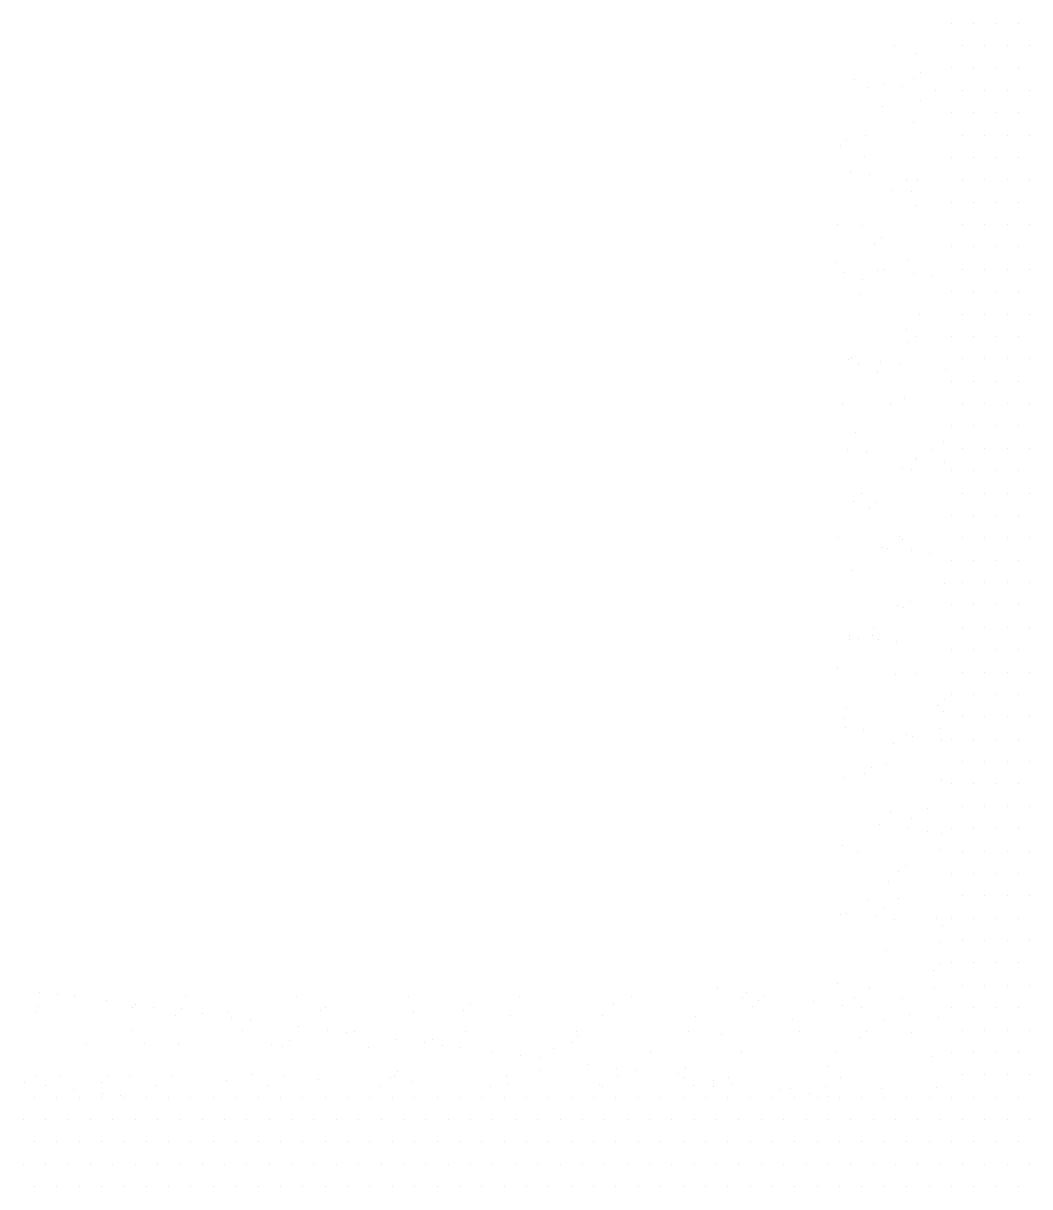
# Model space of a CAD drawing. Header units: millimetres. Extents: x -336 to -33, y -135 to 770.
# Drawn here: x -208.734 to -207.586, y 720.366 to 721.693 of the extents above; entities that cross this region are included whole.
import ezdxf

# ---------------------------------------------------------------- set-up
doc = ezdxf.new("R2010")
doc.units = ezdxf.units.MM
doc.header["$LTSCALE"] = 50
doc.header["$MEASUREMENT"] = 0
doc.layers.get('0').update_dxf_attribs({"linetype": 'CONTINUOUS'})
doc.layers.add('-HIDRO', color=8, linetype='CONTINUOUS')

# ---------------------------------------------------------------- blocks, each defined once
blk = doc.blocks.new('A$C7AFB675E')
at = {"color": 8}
for p, q in [((4.35094, 2.83604), (4.35094, 2.83604)), ((4.38244, 2.83604), (4.38244, 2.83604)), ((4.41394, 2.83604), (4.41394, 2.83604)), ((4.44544, 2.83604), (4.44544, 2.83604)), ((4.47694, 2.83604), (4.47694, 2.83604)), ((4.50844, 2.83604), (4.50844, 2.83604)), ((4.53994, 2.83604), (4.53994, 2.83604)), ((4.57144, 2.83604), (4.57144, 2.83604)), ((4.60294, 2.83604), (4.60294, 2.83604)), ((4.63444, 2.83604), (4.63444, 2.83604)), ((4.66594, 2.83604), (4.66594, 2.83604)), ((4.69744, 2.83604), (4.69744, 2.83604)), ((4.72894, 2.83604), (4.72894, 2.83604)), ((4.76044, 2.83604), (4.76044, 2.83604)), ((4.79194, 2.83604), (4.79194, 2.83604)), ((4.82344, 2.83604), (4.82344, 2.83604)), ((4.85494, 2.83604), (4.85494, 2.83604)), ((4.88644, 2.83604), (4.88644, 2.83604)), ((4.91794, 2.83604), (4.91794, 2.83604)), ((4.94944, 2.83604), (4.94944, 2.83604)), ((4.98094, 2.83604), (4.98094, 2.83604)), ((5.01244, 2.83604), (5.01244, 2.83604)), ((5.04394, 2.83604), (5.04394, 2.83604)), ((5.07544, 2.83604), (5.07544, 2.83604)), ((5.10694, 2.83604), (5.10694, 2.83604)), ((5.13844, 2.83604), (5.13844, 2.83604)), ((4.33519, 2.82817), (4.33519, 2.82817)), ((4.36669, 2.82817), (4.36669, 2.82817)), ((4.39819, 2.82817), (4.39819, 2.82817)), ((4.42969, 2.82817), (4.42969, 2.82817)), ((4.46119, 2.82817), (4.46119, 2.82817)), ((4.49269, 2.82817), (4.49269, 2.82817)), ((4.52419, 2.82817), (4.52419, 2.82817)), ((4.55569, 2.82817), (4.55569, 2.82817)), ((4.58719, 2.82817), (4.58719, 2.82817)), ((4.61869, 2.82817), (4.61869, 2.82817)), ((4.65019, 2.82817), (4.65019, 2.82817)), ((4.68169, 2.82817), (4.68169, 2.82817)), ((4.71319, 2.82817), (4.71319, 2.82817)), ((4.74469, 2.82817), (4.74469, 2.82817)), ((4.77619, 2.82817), (4.77619, 2.82817)), ((4.80769, 2.82817), (4.80769, 2.82817)), ((4.83919, 2.82817), (4.83919, 2.82817)), ((4.87069, 2.82817), (4.87069, 2.82817)), ((4.90219, 2.82817), (4.90219, 2.82817)), ((4.93369, 2.82817), (4.93369, 2.82817)), ((4.96519, 2.82817), (4.96519, 2.82817)), ((4.99669, 2.82817), (4.99669, 2.82817)), ((5.02819, 2.82817), (5.02819, 2.82817)), ((5.05969, 2.82817), (5.05969, 2.82817)), ((5.09119, 2.82817), (5.09119, 2.82817)), ((5.12269, 2.82817), (5.12269, 2.82817)), ((5.15419, 2.82817), (5.15419, 2.82817)), ((4.35094, 2.82029), (4.35094, 2.82029)), ((4.38244, 2.82029), (4.38244, 2.82029)), ((4.41394, 2.82029), (4.41394, 2.82029)), ((4.44544, 2.82029), (4.44544, 2.82029)), ((4.47694, 2.82029), (4.47694, 2.82029)), ((4.50844, 2.82029), (4.50844, 2.82029)), ((4.53994, 2.82029), (4.53994, 2.82029)), ((4.57144, 2.82029), (4.57144, 2.82029)), ((4.60294, 2.82029), (4.60294, 2.82029)), ((4.63444, 2.82029), (4.63444, 2.82029)), ((4.66594, 2.82029), (4.66594, 2.82029)), ((4.69744, 2.82029), (4.69744, 2.82029)), ((4.72894, 2.82029), (4.72894, 2.82029)), ((4.76044, 2.82029), (4.76044, 2.82029)), ((4.79194, 2.82029), (4.79194, 2.82029)), ((4.82344, 2.82029), (4.82344, 2.82029)), ((4.85494, 2.82029), (4.85494, 2.82029)), ((4.88644, 2.82029), (4.88644, 2.82029)), ((4.91794, 2.82029), (4.91794, 2.82029)), ((4.94944, 2.82029), (4.94944, 2.82029)), ((4.98094, 2.82029), (4.98094, 2.82029)), ((5.01244, 2.82029), (5.01244, 2.82029)), ((5.04394, 2.82029), (5.04394, 2.82029)), ((5.07544, 2.82029), (5.07544, 2.82029)), ((5.10694, 2.82029), (5.10694, 2.82029)), ((5.13844, 2.82029), (5.13844, 2.82029)), ((4.33519, 2.81242), (4.33519, 2.81242)), ((4.36669, 2.81242), (4.36669, 2.81242)), ((4.39819, 2.81242), (4.39819, 2.81242)), ((4.42969, 2.81242), (4.42969, 2.81242)), ((4.46119, 2.81242), (4.46119, 2.81242)), ((4.49269, 2.81242), (4.49269, 2.81242)), ((4.52419, 2.81242), (4.52419, 2.81242)), ((4.55569, 2.81242), (4.55569, 2.81242)), ((4.58719, 2.81242), (4.58719, 2.81242)), ((4.61869, 2.81242), (4.61869, 2.81242)), ((4.65019, 2.81242), (4.65019, 2.81242)), ((4.68169, 2.81242), (4.68169, 2.81242)), ((4.71319, 2.81242), (4.71319, 2.81242)), ((4.74469, 2.81242), (4.74469, 2.81242)), ((4.77619, 2.81242), (4.77619, 2.81242)), ((4.80769, 2.81242), (4.80769, 2.81242)), ((4.83919, 2.81242), (4.83919, 2.81242)), ((4.87069, 2.81242), (4.87069, 2.81242)), ((4.90219, 2.81242), (4.90219, 2.81242)), ((4.93369, 2.81242), (4.93369, 2.81242)), ((4.96519, 2.81242), (4.96519, 2.81242)), ((4.99669, 2.81242), (4.99669, 2.81242)), ((5.02819, 2.81242), (5.02819, 2.81242)), ((5.05969, 2.81242), (5.05969, 2.81242)), ((5.09119, 2.81242), (5.09119, 2.81242)), ((5.12269, 2.81242), (5.12269, 2.81242)), ((5.15419, 2.81242), (5.15419, 2.81242)), ((4.35094, 2.80454), (4.35094, 2.80454)), ((4.38244, 2.80454), (4.38244, 2.80454)), ((4.41394, 2.80454), (4.41394, 2.80454)), ((4.44544, 2.80454), (4.44544, 2.80454)), ((4.47694, 2.80454), (4.47694, 2.80454)), ((4.50844, 2.80454), (4.50844, 2.80454)), ((4.53994, 2.80454), (4.53994, 2.80454)), ((4.57144, 2.80454), (4.57144, 2.80454)), ((4.60294, 2.80454), (4.60294, 2.80454)), ((4.63444, 2.80454), (4.63444, 2.80454)), ((4.66594, 2.80454), (4.66594, 2.80454)), ((4.69744, 2.80454), (4.69744, 2.80454)), ((4.72894, 2.80454), (4.72894, 2.80454)), ((4.76044, 2.80454), (4.76044, 2.80454)), ((4.79194, 2.80454), (4.79194, 2.80454)), ((4.82344, 2.80454), (4.82344, 2.80454)), ((4.85494, 2.80454), (4.85494, 2.80454)), ((4.88644, 2.80454), (4.88644, 2.80454)), ((4.91794, 2.80454), (4.91794, 2.80454)), ((4.94944, 2.80454), (4.94944, 2.80454)), ((4.98094, 2.80454), (4.98094, 2.80454)), ((5.01244, 2.80454), (5.01244, 2.80454)), ((5.04394, 2.80454), (5.04394, 2.80454)), ((5.07544, 2.80454), (5.07544, 2.80454)), ((5.10694, 2.80454), (5.10694, 2.80454)), ((5.13844, 2.80454), (5.13844, 2.80454)), ((4.33519, 2.79667), (4.33519, 2.79667)), ((4.36669, 2.79667), (4.36669, 2.79667)), ((4.39819, 2.79667), (4.39819, 2.79667)), ((4.42969, 2.79667), (4.42969, 2.79667)), ((4.46119, 2.79667), (4.46119, 2.79667)), ((4.49269, 2.79667), (4.49269, 2.79667)), ((4.52419, 2.79667), (4.52419, 2.79667)), ((4.55569, 2.79667), (4.55569, 2.79667)), ((4.58719, 2.79667), (4.58719, 2.79667)), ((4.61869, 2.79667), (4.61869, 2.79667)), ((4.65019, 2.79667), (4.65019, 2.79667)), ((4.68169, 2.79667), (4.68169, 2.79667)), ((4.71319, 2.79667), (4.71319, 2.79667)), ((4.74469, 2.79667), (4.74469, 2.79667)), ((4.77619, 2.79667), (4.77619, 2.79667)), ((4.80769, 2.79667), (4.80769, 2.79667)), ((4.83919, 2.79667), (4.83919, 2.79667)), ((4.87069, 2.79667), (4.87069, 2.79667)), ((4.90219, 2.79667), (4.90219, 2.79667)), ((4.93369, 2.79667), (4.93369, 2.79667)), ((4.96519, 2.79667), (4.96519, 2.79667)), ((4.99669, 2.79667), (4.99669, 2.79667)), ((5.02819, 2.79667), (5.02819, 2.79667)), ((5.05969, 2.79667), (5.05969, 2.79667)), ((5.09119, 2.79667), (5.09119, 2.79667)), ((5.12269, 2.79667), (5.12269, 2.79667)), ((5.15419, 2.79667), (5.15419, 2.79667)), ((4.35094, 2.78879), (4.35094, 2.78879)), ((4.38244, 2.78879), (4.38244, 2.78879)), ((4.41394, 2.78879), (4.41394, 2.78879)), ((4.44544, 2.78879), (4.44544, 2.78879)), ((4.47694, 2.78879), (4.47694, 2.78879)), ((4.50844, 2.78879), (4.50844, 2.78879)), ((4.53994, 2.78879), (4.53994, 2.78879)), ((4.57144, 2.78879), (4.57144, 2.78879)), ((4.60294, 2.78879), (4.60294, 2.78879)), ((4.63444, 2.78879), (4.63444, 2.78879)), ((4.66594, 2.78879), (4.66594, 2.78879)), ((4.69744, 2.78879), (4.69744, 2.78879)), ((4.72894, 2.78879), (4.72894, 2.78879)), ((4.76044, 2.78879), (4.76044, 2.78879)), ((4.79194, 2.78879), (4.79194, 2.78879)), ((4.82344, 2.78879), (4.82344, 2.78879)), ((4.85494, 2.78879), (4.85494, 2.78879)), ((4.88644, 2.78879), (4.88644, 2.78879)), ((4.91794, 2.78879), (4.91794, 2.78879)), ((4.94944, 2.78879), (4.94944, 2.78879)), ((4.98094, 2.78879), (4.98094, 2.78879)), ((5.01244, 2.78879), (5.01244, 2.78879)), ((5.04394, 2.78879), (5.04394, 2.78879)), ((5.07544, 2.78879), (5.07544, 2.78879)), ((5.10694, 2.78879), (5.10694, 2.78879)), ((5.13844, 2.78879), (5.13844, 2.78879)), ((4.33519, 2.78092), (4.33519, 2.78092)), ((4.36669, 2.78092), (4.36669, 2.78092)), ((4.39819, 2.78092), (4.39819, 2.78092)), ((4.42969, 2.78092), (4.42969, 2.78092)), ((4.46119, 2.78092), (4.46119, 2.78092)), ((4.49269, 2.78092), (4.49269, 2.78092)), ((4.52419, 2.78092), (4.52419, 2.78092)), ((4.55569, 2.78092), (4.55569, 2.78092)), ((4.58719, 2.78092), (4.58719, 2.78092)), ((4.61869, 2.78092), (4.61869, 2.78092)), ((4.65019, 2.78092), (4.65019, 2.78092)), ((4.68169, 2.78092), (4.68169, 2.78092)), ((4.71319, 2.78092), (4.71319, 2.78092)), ((4.74469, 2.78092), (4.74469, 2.78092)), ((4.77619, 2.78092), (4.77619, 2.78092)), ((4.80769, 2.78092), (4.80769, 2.78092)), ((4.83919, 2.78092), (4.83919, 2.78092)), ((4.87069, 2.78092), (4.87069, 2.78092)), ((4.90219, 2.78092), (4.90219, 2.78092)), ((4.93369, 2.78092), (4.93369, 2.78092)), ((4.96519, 2.78092), (4.96519, 2.78092)), ((4.99669, 2.78092), (4.99669, 2.78092)), ((5.02819, 2.78092), (5.02819, 2.78092)), ((5.05969, 2.78092), (5.05969, 2.78092)), ((5.09119, 2.78092), (5.09119, 2.78092)), ((5.12269, 2.78092), (5.12269, 2.78092)), ((5.15419, 2.78092), (5.15419, 2.78092)), ((4.3828, 2.76962), (4.3828, 2.76962)), ((4.57902, 2.77641), (4.57902, 2.77641)), ((4.62949, 2.77499), (4.62949, 2.77499)), ((4.64441, 2.77588), (4.64441, 2.77588)), ((4.72974, 2.77593), (4.72974, 2.77593)), ((4.81145, 2.77619), (4.81145, 2.77619)), ((4.81571, 2.77155), (4.81571, 2.77155)), ((4.8197, 2.77537), (4.8197, 2.77537)), ((4.83158, 2.77348), (4.83158, 2.77348)), ((4.83991, 2.77401), (4.83991, 2.77401)), ((4.86826, 2.77378), (4.86826, 2.77378)), ((4.90524, 2.77373), (4.90524, 2.77373)), ((4.91681, 2.7722), (4.91681, 2.7722)), ((4.96537, 2.77061), (4.96537, 2.77061)), ((4.97052, 2.77488), (4.97052, 2.77488)), ((4.9823, 2.77299), (4.9823, 2.77299)), ((4.99767, 2.77275), (4.99767, 2.77275)), ((5.01392, 2.76902), (5.01392, 2.76902)), ((5.0354, 2.77214), (5.0354, 2.77214)), ((5.08414, 2.77054), (5.08414, 2.77054)), ((5.10694, 2.77304), (5.10694, 2.77304)), ((5.13844, 2.77304), (5.13844, 2.77304)), ((4.51283, 2.76763), (4.51283, 2.76763)), ((4.63536, 2.76668), (4.63536, 2.76668)), ((4.70833, 2.76576), (4.70833, 2.76576)), ((4.88791, 2.76375), (4.88791, 2.76375)), ((4.90382, 2.76389), (4.90382, 2.76389)), ((5.00193, 2.7681), (5.00193, 2.7681)), ((5.06248, 2.76743), (5.06248, 2.76743)), ((5.09119, 2.76517), (5.09119, 2.76517)), ((5.12269, 2.76517), (5.12269, 2.76517)), ((5.15419, 2.76517), (5.15419, 2.76517)), ((4.35662, 2.75567), (4.35662, 2.75567)), ((4.36956, 2.75898), (4.36956, 2.75898)), ((4.37382, 2.75433), (4.37382, 2.75433)), ((4.38957, 2.75899), (4.38957, 2.75899)), ((4.40517, 2.75408), (4.40517, 2.75408)), ((4.44622, 2.75726), (4.44622, 2.75726)), ((4.45373, 2.7525), (4.45373, 2.7525)), ((4.46335, 2.75651), (4.46335, 2.75651)), ((4.51111, 2.75451), (4.51111, 2.75451)), ((4.54029, 2.75851), (4.54029, 2.75851)), ((4.55578, 2.75553), (4.55578, 2.75553)), ((4.64172, 2.75539), (4.64172, 2.75539)), ((4.64213, 2.75606), (4.64213, 2.75606)), ((4.64957, 2.75307), (4.64957, 2.75307)), ((4.7066, 2.75264), (4.7066, 2.75264)), ((4.742, 2.75209), (4.742, 2.75209)), ((4.79285, 2.75557), (4.79285, 2.75557)), ((4.83721, 2.75352), (4.83721, 2.75352)), ((4.89468, 2.75312), (4.89468, 2.75312)), ((5.0454, 2.75264), (5.0454, 2.75264)), ((5.10694, 2.75729), (5.10694, 2.75729)), ((5.13844, 2.75729), (5.13844, 2.75729)), ((4.37953, 2.74627), (4.37953, 2.74627)), ((4.4459, 2.74926), (4.4459, 2.74926)), ((4.50229, 2.75091), (4.50229, 2.75091)), ((4.55084, 2.74932), (4.55084, 2.74932)), ((4.56004, 2.75089), (4.56004, 2.75089)), ((4.57502, 2.7444), (4.57502, 2.7444)), ((4.5994, 2.74773), (4.5994, 2.74773)), ((4.64795, 2.74615), (4.64795, 2.74615)), ((4.69651, 2.74456), (4.69651, 2.74456)), ((4.69846, 2.74633), (4.69846, 2.74633)), ((4.74626, 2.74744), (4.74626, 2.74744)), ((4.8358, 2.74962), (4.8358, 2.74962)), ((4.90209, 2.75077), (4.90209, 2.75077)), ((4.92823, 2.74865), (4.92823, 2.74865)), ((4.93248, 2.744), (4.93248, 2.744)), ((5.02202, 2.74618), (5.02202, 2.74618)), ((5.0327, 2.75165), (5.0327, 2.75165)), ((5.09119, 2.74942), (5.09119, 2.74942)), ((5.12269, 2.74942), (5.12269, 2.74942)), ((5.15419, 2.74942), (5.15419, 2.74942)), ((4.35084, 2.74109), (4.35084, 2.74109)), ((4.45267, 2.73864), (4.45267, 2.73864)), ((4.60339, 2.73815), (4.60339, 2.73815)), ((4.70523, 2.73571), (4.70523, 2.73571)), ((4.74507, 2.74297), (4.74507, 2.74297)), ((4.77052, 2.74253), (4.77052, 2.74253)), ((4.79362, 2.74138), (4.79362, 2.74138)), ((4.84218, 2.7398), (4.84218, 2.7398)), ((4.89073, 2.73821), (4.89073, 2.73821)), ((4.93929, 2.73662), (4.93929, 2.73662)), ((4.95102, 2.7434), (4.95102, 2.7434)), ((4.96601, 2.74066), (4.96601, 2.74066)), ((5.10694, 2.74154), (5.10694, 2.74154)), ((5.13844, 2.74154), (5.13844, 2.74154)), ((4.3778, 2.73315), (4.3778, 2.73315)), ((4.39391, 2.73241), (4.39391, 2.73241)), ((4.48634, 2.73143), (4.48634, 2.73143)), ((4.50841, 2.73403), (4.50841, 2.73403)), ((4.50901, 2.72891), (4.50901, 2.72891)), ((4.5733, 2.73128), (4.5733, 2.73128)), ((4.58013, 2.72896), (4.58013, 2.72896)), ((4.67256, 2.72799), (4.67256, 2.72799)), ((4.7039, 2.73216), (4.7039, 2.73216)), ((4.76879, 2.72941), (4.76879, 2.72941)), ((4.85595, 2.73522), (4.85595, 2.73522)), ((4.8994, 2.73029), (4.8994, 2.73029)), ((4.95779, 2.73277), (4.95779, 2.73277)), ((4.96428, 2.72754), (4.96428, 2.72754)), ((4.98784, 2.73504), (4.98784, 2.73504)), ((5.0364, 2.73345), (5.0364, 2.73345)), ((5.08496, 2.73186), (5.08496, 2.73186)), ((5.09119, 2.73367), (5.09119, 2.73367)), ((5.12269, 2.73367), (5.12269, 2.73367)), ((5.15419, 2.73367), (5.15419, 2.73367)), ((4.38024, 2.7216), (4.38024, 2.7216)), ((4.41394, 2.72073), (4.41394, 2.72073)), ((4.4288, 2.72001), (4.4288, 2.72001)), ((4.44172, 2.72303), (4.44172, 2.72303)), ((4.49059, 2.72678), (4.49059, 2.72678)), ((4.63721, 2.72116), (4.63721, 2.72116)), ((4.67681, 2.72334), (4.67681, 2.72334)), ((4.76156, 2.72598), (4.76156, 2.72598)), ((4.76635, 2.72552), (4.76635, 2.72552)), ((4.8327, 2.71929), (4.8327, 2.71929)), ((4.85878, 2.72454), (4.85878, 2.72454)), ((4.86304, 2.7199), (4.86304, 2.7199)), ((4.95257, 2.72208), (4.95257, 2.72208)), ((5.01412, 2.72305), (5.01412, 2.72305)), ((5.045, 2.7211), (5.045, 2.7211)), ((5.10694, 2.72579), (5.10694, 2.72579)), ((5.13844, 2.72579), (5.13844, 2.72579)), ((4.3751, 2.71266), (4.3751, 2.71266)), ((4.47736, 2.71842), (4.47736, 2.71842)), ((4.51578, 2.71829), (4.51578, 2.71829)), ((4.52591, 2.71683), (4.52591, 2.71683)), ((4.57447, 2.71525), (4.57447, 2.71525)), ((4.62302, 2.71366), (4.62302, 2.71366)), ((4.6665, 2.7178), (4.6665, 2.7178)), ((4.67158, 2.71207), (4.67158, 2.71207)), ((4.76833, 2.71535), (4.76833, 2.71535)), ((4.91905, 2.71487), (4.91905, 2.71487)), ((5.02089, 2.71242), (5.02089, 2.71242)), ((5.0282, 2.71742), (5.0282, 2.71742)), ((5.04926, 2.71645), (5.04926, 2.71645)), ((5.09119, 2.71792), (5.09119, 2.71792)), ((5.12269, 2.71792), (5.12269, 2.71792)), ((5.15419, 2.71792), (5.15419, 2.71792)), ((4.41689, 2.70733), (4.41689, 2.70733)), ((4.43999, 2.70992), (4.43999, 2.70992)), ((4.51068, 2.70486), (4.51068, 2.70486)), ((4.5706, 2.71079), (4.5706, 2.71079)), ((4.57211, 2.70856), (4.57211, 2.70856)), ((4.60311, 2.70388), (4.60311, 2.70388)), ((4.63548, 2.70805), (4.63548, 2.70805)), ((4.72014, 2.71048), (4.72014, 2.71048)), ((4.76609, 2.70892), (4.76609, 2.70892)), ((4.76869, 2.7089), (4.76869, 2.7089)), ((4.81725, 2.70731), (4.81725, 2.70731)), ((4.82467, 2.70563), (4.82467, 2.70563)), ((4.83098, 2.70618), (4.83098, 2.70618)), ((4.8658, 2.70572), (4.8658, 2.70572)), ((4.91436, 2.70413), (4.91436, 2.70413)), ((4.96159, 2.70705), (4.96159, 2.70705)), ((5.02647, 2.7043), (5.02647, 2.7043)), ((5.10694, 2.71004), (5.10694, 2.71004)), ((5.13844, 2.71004), (5.13844, 2.71004)), ((4.42115, 2.70268), (4.42115, 2.70268)), ((4.47705, 2.70038), (4.47705, 2.70038)), ((4.5039, 2.6998), (4.5039, 2.6998)), ((4.6969, 2.70142), (4.6969, 2.70142)), ((4.78933, 2.70044), (4.78933, 2.70044)), ((4.96292, 2.70255), (4.96292, 2.70255)), ((5.01147, 2.70096), (5.01147, 2.70096)), ((5.06003, 2.69937), (5.06003, 2.69937)), ((5.06935, 2.69453), (5.06935, 2.69453)), ((5.07722, 2.70269), (5.07722, 2.70269)), ((5.09119, 2.70217), (5.09119, 2.70217)), ((5.12269, 2.70217), (5.12269, 2.70217)), ((5.15419, 2.70217), (5.15419, 2.70217)), ((5.08399, 2.69207), (5.08399, 2.69207)), ((5.09038, 2.69419), (5.09038, 2.69419)), ((5.09119, 2.68642), (5.09119, 2.68642)), ((5.10694, 2.69429), (5.10694, 2.69429)), ((5.12269, 2.68642), (5.12269, 2.68642)), ((5.13844, 2.69429), (5.13844, 2.69429)), ((5.15419, 2.68642), (5.15419, 2.68642)), ((5.02377, 2.68382), (5.02377, 2.68382)), ((5.08866, 2.68107), (5.08866, 2.68107)), ((5.10694, 2.67854), (5.10694, 2.67854)), ((5.13844, 2.67854), (5.13844, 2.67854)), ((5.04526, 2.67416), (5.04526, 2.67416)), ((5.09119, 2.67067), (5.09119, 2.67067)), ((5.12269, 2.67067), (5.12269, 2.67067)), ((5.15419, 2.67067), (5.15419, 2.67067)), ((5.03671, 2.66898), (5.03671, 2.66898)), ((5.08527, 2.6674), (5.08527, 2.6674)), ((5.10694, 2.66279), (5.10694, 2.66279)), ((5.13844, 2.66279), (5.13844, 2.66279)), ((5.08596, 2.66058), (5.08596, 2.66058)), ((5.09119, 2.65492), (5.09119, 2.65492)), ((5.12269, 2.65492), (5.12269, 2.65492)), ((5.15419, 2.65492), (5.15419, 2.65492)), ((5.01927, 2.64959), (5.01927, 2.64959)), ((5.10694, 2.64704), (5.10694, 2.64704)), ((5.13844, 2.64704), (5.13844, 2.64704)), ((5.02289, 2.64534), (5.02289, 2.64534)), ((5.02714, 2.6407), (5.02714, 2.6407)), ((5.09119, 2.63917), (5.09119, 2.63917)), ((5.12269, 2.63917), (5.12269, 2.63917)), ((5.15419, 2.63917), (5.15419, 2.63917)), ((5.01754, 2.63647), (5.01754, 2.63647)), ((5.02075, 2.63394), (5.02075, 2.63394)), ((5.05919, 2.63341), (5.05919, 2.63341)), ((5.10694, 2.63129), (5.10694, 2.63129)), ((5.13844, 2.63129), (5.13844, 2.63129)), ((5.07708, 2.62422), (5.07708, 2.62422)), ((5.08145, 2.62635), (5.08145, 2.62635)), ((5.09119, 2.62342), (5.09119, 2.62342)), ((5.12269, 2.62342), (5.12269, 2.62342)), ((5.15419, 2.62342), (5.15419, 2.62342)), ((5.01484, 2.61598), (5.01484, 2.61598)), ((5.04723, 2.61878), (5.04723, 2.61878)), ((5.07973, 2.61324), (5.07973, 2.61324)), ((5.08385, 2.61359), (5.08385, 2.61359)), ((5.10694, 2.61554), (5.10694, 2.61554)), ((5.13844, 2.61554), (5.13844, 2.61554)), ((5.09119, 2.60767), (5.09119, 2.60767)), ((5.12269, 2.60767), (5.12269, 2.60767)), ((5.15419, 2.60767), (5.15419, 2.60767)), ((5.03426, 2.60092), (5.03426, 2.60092)), ((5.08281, 2.59933), (5.08281, 2.59933)), ((5.10694, 2.59979), (5.10694, 2.59979)), ((5.13844, 2.59979), (5.13844, 2.59979)), ((5.04512, 2.59569), (5.04512, 2.59569)), ((5.07021, 2.59369), (5.07021, 2.59369)), ((5.07447, 2.58905), (5.07447, 2.58905)), ((5.07703, 2.59275), (5.07703, 2.59275)), ((5.09119, 2.59192), (5.09119, 2.59192)), ((5.12269, 2.59192), (5.12269, 2.59192)), ((5.15419, 2.59192), (5.15419, 2.59192)), ((5.10694, 2.58404), (5.10694, 2.58404)), ((5.13844, 2.58404), (5.13844, 2.58404)), ((5.09119, 2.57617), (5.09119, 2.57617)), ((5.12269, 2.57617), (5.12269, 2.57617)), ((5.15419, 2.57617), (5.15419, 2.57617)), ((5.0595, 2.56895), (5.0595, 2.56895)), ((5.10694, 2.56829), (5.10694, 2.56829)), ((5.13844, 2.56829), (5.13844, 2.56829)), ((5.0206, 2.55547), (5.0206, 2.55547)), ((5.07252, 2.55852), (5.07252, 2.55852)), ((5.09119, 2.56042), (5.09119, 2.56042)), ((5.12269, 2.56042), (5.12269, 2.56042)), ((5.15419, 2.56042), (5.15419, 2.56042)), ((5.10694, 2.55254), (5.10694, 2.55254)), ((5.13844, 2.55254), (5.13844, 2.55254)), ((5.02511, 2.54302), (5.02511, 2.54302)), ((5.0708, 2.54541), (5.0708, 2.54541)), ((5.07694, 2.54574), (5.07694, 2.54574)), ((5.09119, 2.54467), (5.09119, 2.54467)), ((5.12269, 2.54467), (5.12269, 2.54467)), ((5.15419, 2.54467), (5.15419, 2.54467)), ((5.03342, 2.53496), (5.03342, 2.53496)), ((5.08197, 2.53337), (5.08197, 2.53337)), ((5.08371, 2.53512), (5.08371, 2.53512)), ((5.10694, 2.53679), (5.10694, 2.53679)), ((5.13844, 2.53679), (5.13844, 2.53679)), ((5.0681, 2.52492), (5.0681, 2.52492)), ((5.09119, 2.52892), (5.09119, 2.52892)), ((5.12269, 2.52892), (5.12269, 2.52892)), ((5.15419, 2.52892), (5.15419, 2.52892)), ((5.04498, 2.51721), (5.04498, 2.51721)), ((5.0481, 2.51794), (5.0481, 2.51794)), ((5.10694, 2.52104), (5.10694, 2.52104)), ((5.13844, 2.52104), (5.13844, 2.52104)), ((5.05235, 2.51329), (5.05235, 2.51329)), ((5.09119, 2.51317), (5.09119, 2.51317)), ((5.12269, 2.51317), (5.12269, 2.51317)), ((5.15419, 2.51317), (5.15419, 2.51317)), ((5.05704, 2.50088), (5.05704, 2.50088)), ((5.10694, 2.50529), (5.10694, 2.50529)), ((5.13844, 2.50529), (5.13844, 2.50529)), ((5.06359, 2.49069), (5.06359, 2.49069)), ((5.07244, 2.49137), (5.07244, 2.49137)), ((5.09119, 2.49742), (5.09119, 2.49742)), ((5.12269, 2.49742), (5.12269, 2.49742)), ((5.15419, 2.49742), (5.15419, 2.49742)), ((5.09119, 2.48167), (5.09119, 2.48167)), ((5.10694, 2.48954), (5.10694, 2.48954)), ((5.12269, 2.48167), (5.12269, 2.48167)), ((5.13844, 2.48954), (5.13844, 2.48954)), ((5.15419, 2.48167), (5.15419, 2.48167)), ((5.02046, 2.47699), (5.02046, 2.47699)), ((5.06187, 2.47757), (5.06187, 2.47757)), ((5.10694, 2.47379), (5.10694, 2.47379)), ((5.13844, 2.47379), (5.13844, 2.47379)), ((5.03373, 2.47049), (5.03373, 2.47049)), ((5.07679, 2.46727), (5.07679, 2.46727)), ((5.08228, 2.46891), (5.08228, 2.46891)), ((5.09119, 2.46592), (5.09119, 2.46592)), ((5.12269, 2.46592), (5.12269, 2.46592)), ((5.15419, 2.46592), (5.15419, 2.46592)), ((5.05917, 2.45709), (5.05917, 2.45709)), ((5.10694, 2.45804), (5.10694, 2.45804)), ((5.13844, 2.45804), (5.13844, 2.45804)), ((5.08356, 2.45664), (5.08356, 2.45664)), ((5.09119, 2.45017), (5.09119, 2.45017)), ((5.12269, 2.45017), (5.12269, 2.45017)), ((5.15419, 2.45017), (5.15419, 2.45017)), ((5.02598, 2.44218), (5.02598, 2.44218)), ((5.10694, 2.44229), (5.10694, 2.44229)), ((5.13844, 2.44229), (5.13844, 2.44229)), ((5.03024, 2.43754), (5.03024, 2.43754)), ((5.04483, 2.43874), (5.04483, 2.43874)), ((5.0562, 2.43492), (5.0562, 2.43492)), ((5.09119, 2.43442), (5.09119, 2.43442)), ((5.12269, 2.43442), (5.12269, 2.43442)), ((5.15419, 2.43442), (5.15419, 2.43442)), ((5.10694, 2.42654), (5.10694, 2.42654)), ((5.13844, 2.42654), (5.13844, 2.42654)), ((5.05466, 2.42286), (5.05466, 2.42286)), ((5.09119, 2.41867), (5.09119, 2.41867)), ((5.12269, 2.41867), (5.12269, 2.41867)), ((5.15419, 2.41867), (5.15419, 2.41867)), ((5.05033, 2.41562), (5.05033, 2.41562)), ((5.05294, 2.40974), (5.05294, 2.40974)), ((5.10694, 2.41079), (5.10694, 2.41079)), ((5.13844, 2.41079), (5.13844, 2.41079)), ((5.03127, 2.40243), (5.03127, 2.40243)), ((5.07983, 2.40084), (5.07983, 2.40084)), ((5.09119, 2.40292), (5.09119, 2.40292)), ((5.12269, 2.40292), (5.12269, 2.40292)), ((5.15419, 2.40292), (5.15419, 2.40292)), ((5.02032, 2.39851), (5.02032, 2.39851)), ((5.10694, 2.39504), (5.10694, 2.39504)), ((5.13844, 2.39504), (5.13844, 2.39504)), ((5.05024, 2.38925), (5.05024, 2.38925)), ((5.07331, 2.39053), (5.07331, 2.39053)), ((5.07665, 2.38879), (5.07665, 2.38879)), ((5.07756, 2.38589), (5.07756, 2.38589)), ((5.09119, 2.38717), (5.09119, 2.38717)), ((5.12269, 2.38717), (5.12269, 2.38717)), ((5.15419, 2.38717), (5.15419, 2.38717)), ((5.08342, 2.37816), (5.08342, 2.37816)), ((5.10694, 2.37929), (5.10694, 2.37929)), ((5.13844, 2.37929), (5.13844, 2.37929)), ((5.05651, 2.37046), (5.05651, 2.37046)), ((5.09119, 2.37142), (5.09119, 2.37142)), ((5.12269, 2.37142), (5.12269, 2.37142)), ((5.15419, 2.37142), (5.15419, 2.37142)), ((5.04469, 2.36026), (5.04469, 2.36026)), ((5.10694, 2.36354), (5.10694, 2.36354)), ((5.13844, 2.36354), (5.13844, 2.36354)), ((5.04573, 2.35502), (5.04573, 2.35502)), ((5.09119, 2.35567), (5.09119, 2.35567)), ((5.12269, 2.35567), (5.12269, 2.35567)), ((5.15419, 2.35567), (5.15419, 2.35567)), ((5.10694, 2.34779), (5.10694, 2.34779)), ((5.13844, 2.34779), (5.13844, 2.34779)), ((5.02821, 2.33986), (5.02821, 2.33986)), ((5.03043, 2.33647), (5.03043, 2.33647)), ((5.04401, 2.34191), (5.04401, 2.34191)), ((5.07899, 2.33488), (5.07899, 2.33488)), ((5.09119, 2.33992), (5.09119, 2.33992)), ((5.12269, 2.33992), (5.12269, 2.33992)), ((5.15419, 2.33992), (5.15419, 2.33992)), ((5.10694, 2.33204), (5.10694, 2.33204)), ((5.13844, 2.33204), (5.13844, 2.33204)), ((5.02018, 2.32004), (5.02018, 2.32004)), ((5.04131, 2.32142), (5.04131, 2.32142)), ((5.09119, 2.32417), (5.09119, 2.32417)), ((5.12269, 2.32417), (5.12269, 2.32417)), ((5.15419, 2.32417), (5.15419, 2.32417)), ((5.05119, 2.31478), (5.05119, 2.31478)), ((5.05545, 2.31013), (5.05545, 2.31013)), ((5.07651, 2.31031), (5.07651, 2.31031)), ((5.10694, 2.31629), (5.10694, 2.31629)), ((5.13844, 2.31629), (5.13844, 2.31629)), ((5.05406, 2.30239), (5.05406, 2.30239)), ((5.09119, 2.30842), (5.09119, 2.30842)), ((5.12269, 2.30842), (5.12269, 2.30842)), ((5.15419, 2.30842), (5.15419, 2.30842)), ((5.08328, 2.29969), (5.08328, 2.29969)), ((5.10694, 2.30054), (5.10694, 2.30054)), ((5.13844, 2.30054), (5.13844, 2.30054)), ((5.0368, 2.28719), (5.0368, 2.28719)), ((5.07554, 2.28821), (5.07554, 2.28821)), ((5.09119, 2.29267), (5.09119, 2.29267)), ((5.12269, 2.29267), (5.12269, 2.29267)), ((5.15419, 2.29267), (5.15419, 2.29267)), ((5.04455, 2.28178), (5.04455, 2.28178)), ((5.09119, 2.27692), (5.09119, 2.27692)), ((5.10694, 2.28479), (5.10694, 2.28479)), ((5.12269, 2.27692), (5.12269, 2.27692)), ((5.13844, 2.28479), (5.13844, 2.28479)), ((5.15419, 2.27692), (5.15419, 2.27692)), ((5.03074, 2.272), (5.03074, 2.272)), ((5.03508, 2.27407), (5.03508, 2.27407)), ((5.0793, 2.27042), (5.0793, 2.27042)), ((5.10694, 2.26904), (5.10694, 2.26904)), ((5.13844, 2.26904), (5.13844, 2.26904)), ((5.09119, 2.26117), (5.09119, 2.26117)), ((5.12269, 2.26117), (5.12269, 2.26117)), ((5.15419, 2.26117), (5.15419, 2.26117)), ((5.03238, 2.25359), (5.03238, 2.25359)), ((5.10694, 2.25329), (5.10694, 2.25329)), ((5.13844, 2.25329), (5.13844, 2.25329)), ((5.09119, 2.24542), (5.09119, 2.24542)), ((5.12269, 2.24542), (5.12269, 2.24542)), ((5.15419, 2.24542), (5.15419, 2.24542)), ((5.02003, 2.24156), (5.02003, 2.24156)), ((5.02907, 2.23903), (5.02907, 2.23903)), ((5.05322, 2.23643), (5.05322, 2.23643)), ((5.10694, 2.23754), (5.10694, 2.23754)), ((5.13844, 2.23754), (5.13844, 2.23754)), ((5.03333, 2.23438), (5.03333, 2.23438)), ((5.07637, 2.23184), (5.07637, 2.23184)), ((5.09119, 2.22967), (5.09119, 2.22967)), ((5.12269, 2.22967), (5.12269, 2.22967)), ((5.15419, 2.22967), (5.15419, 2.22967)), ((5.08314, 2.22121), (5.08314, 2.22121)), ((5.10694, 2.22179), (5.10694, 2.22179)), ((5.13844, 2.22179), (5.13844, 2.22179)), ((5.02787, 2.21936), (5.02787, 2.21936)), ((5.05342, 2.21246), (5.05342, 2.21246)), ((5.09119, 2.21392), (5.09119, 2.21392)), ((5.12269, 2.21392), (5.12269, 2.21392)), ((5.15419, 2.21392), (5.15419, 2.21392)), ((5.02615, 2.20624), (5.02615, 2.20624)), ((5.02829, 2.20394), (5.02829, 2.20394)), ((5.04441, 2.20331), (5.04441, 2.20331)), ((5.10694, 2.20604), (5.10694, 2.20604)), ((5.13844, 2.20604), (5.13844, 2.20604)), ((5.07685, 2.20235), (5.07685, 2.20235)), ((5.09006, 2.19612), (5.09006, 2.19612)), ((5.09119, 2.19817), (5.09119, 2.19817)), ((5.12269, 2.19817), (5.12269, 2.19817)), ((5.15419, 2.19817), (5.15419, 2.19817)), ((5.0764, 2.18737), (5.0764, 2.18737)), ((5.10694, 2.19029), (5.10694, 2.19029)), ((5.13844, 2.19029), (5.13844, 2.19029)), ((5.02345, 2.18575), (5.02345, 2.18575)), ((5.08066, 2.18273), (5.08066, 2.18273)), ((5.08833, 2.18301), (5.08833, 2.18301)), ((5.09119, 2.18242), (5.09119, 2.18242)), ((5.12269, 2.18242), (5.12269, 2.18242)), ((5.15419, 2.18242), (5.15419, 2.18242)), ((5.05353, 2.17197), (5.05353, 2.17197)), ((5.10694, 2.17454), (5.10694, 2.17454)), ((5.13844, 2.17454), (5.13844, 2.17454)), ((5.01989, 2.16309), (5.01989, 2.16309)), ((5.08564, 2.16252), (5.08564, 2.16252)), ((5.09119, 2.16667), (5.09119, 2.16667)), ((5.12269, 2.16667), (5.12269, 2.16667)), ((5.15419, 2.16667), (5.15419, 2.16667)), ((5.10694, 2.15879), (5.10694, 2.15879)), ((5.13844, 2.15879), (5.13844, 2.15879)), ((5.01894, 2.15153), (5.01894, 2.15153)), ((5.07622, 2.15336), (5.07622, 2.15336)), ((5.09119, 2.15092), (5.09119, 2.15092)), ((5.12269, 2.15092), (5.12269, 2.15092)), ((5.15419, 2.15092), (5.15419, 2.15092)), ((5.01722, 2.13841), (5.01722, 2.13841)), ((5.02745, 2.13798), (5.02745, 2.13798)), ((5.08299, 2.14273), (5.08299, 2.14273)), ((5.10694, 2.14304), (5.10694, 2.14304)), ((5.13844, 2.14304), (5.13844, 2.14304)), ((5.0313, 2.1367), (5.0313, 2.1367)), ((5.076, 2.13639), (5.076, 2.13639)), ((5.09119, 2.13517), (5.09119, 2.13517)), ((5.12269, 2.13517), (5.12269, 2.13517)), ((5.15419, 2.13517), (5.15419, 2.13517)), ((5.08113, 2.12829), (5.08113, 2.12829)), ((5.10694, 2.12729), (5.10694, 2.12729)), ((5.13844, 2.12729), (5.13844, 2.12729))]:
    blk.add_line(p, q, dxfattribs=at)

msp = doc.modelspace()

# ---------------------------------------------------------------- block references
at = {"layer": '-HIDRO', "ltscale": 0.35, "xscale": 1.62, "yscale": 1.62, "zscale": 1.62, "rotation": 270}
msp.add_blockref('A$C7AFB675E', (-212.1804, 728.7157), dxfattribs=at)

doc.saveas('drawing.dxf')
